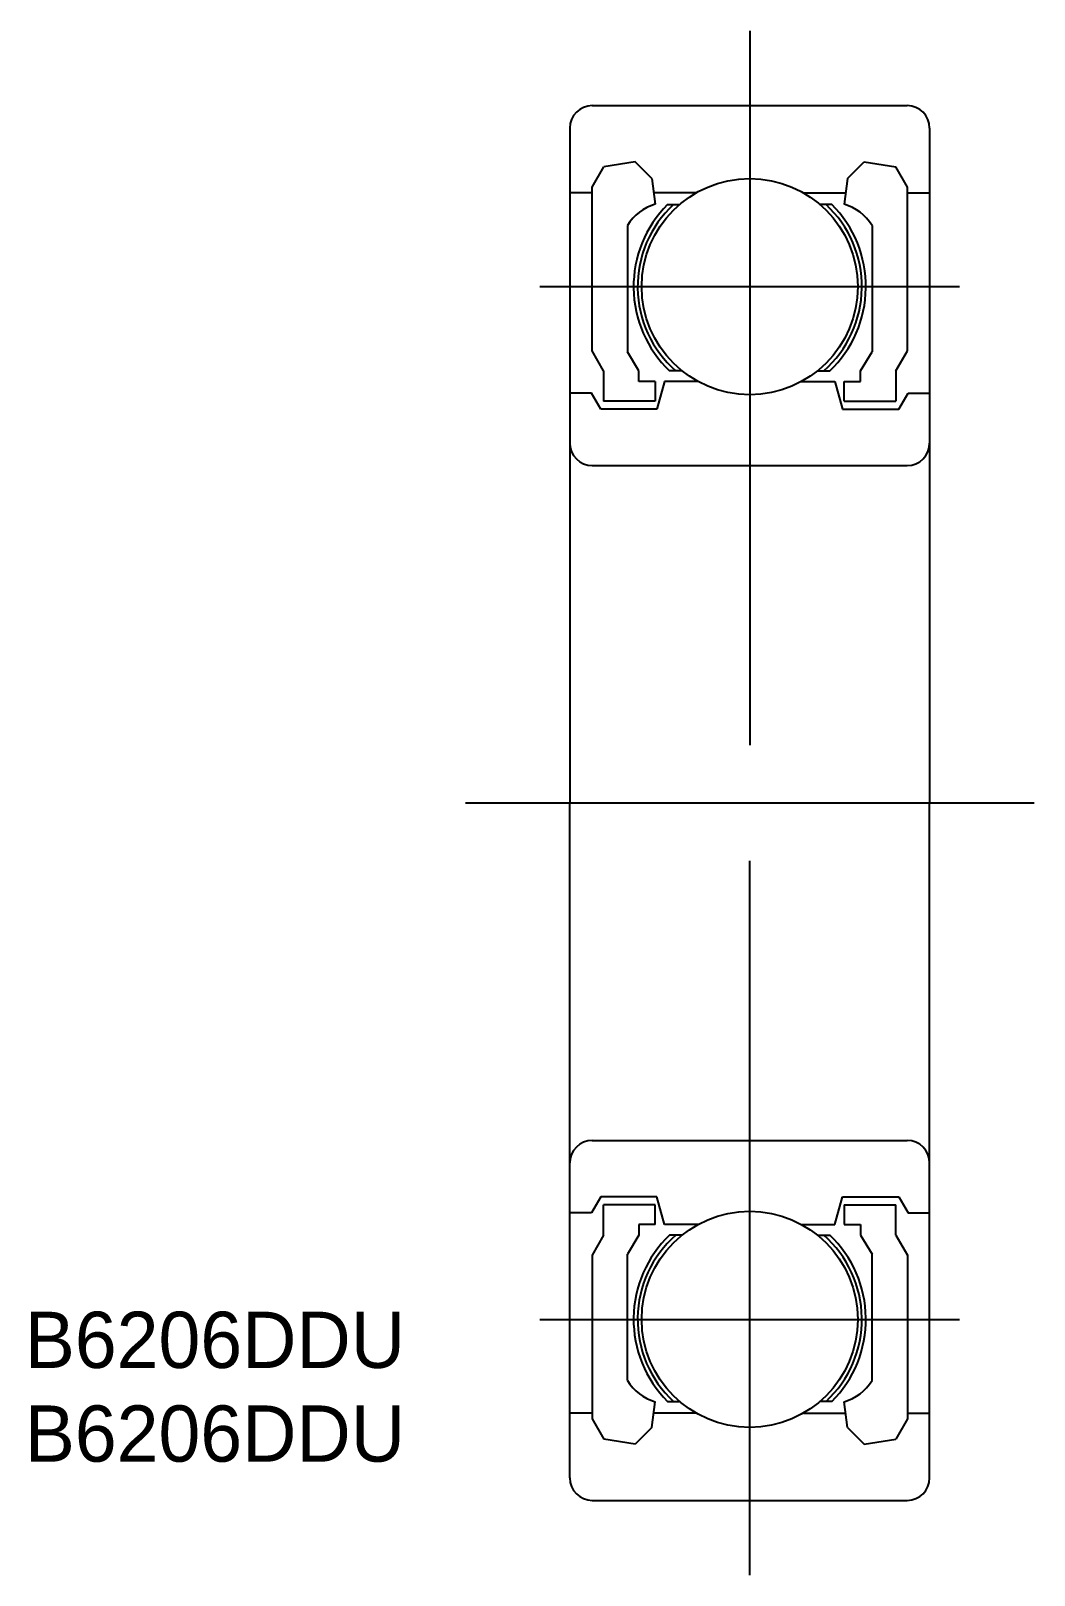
# Model space of a CAD drawing. Extents: x 724.9 to 769.5, y 591.9 to 660.5.
import ezdxf

# ---------------------------------------------------------------- set-up
doc = ezdxf.new("R2010")
doc.units = 0
doc.header["$MEASUREMENT"] = 0
doc.linetypes.add('CENTER', pattern=[50.8, 31.75, -6.35, 6.35, -6.35])
doc.layers.get('0').update_dxf_attribs({"linetype": 'CONTINUOUS'})
doc.layers.add('CENTER', color=1, linetype='CENTER')

msp = doc.modelspace()

# ---------------------------------------------------------------- linework, layer by layer
for p, q in [((749.85, 657.192), (763.85, 657.192)), ((753.195, 652.794), (753.729, 652.794)), ((753.195, 652.794), (753.729, 652.794)), ((760.505, 652.794), (759.97, 652.794)), ((760.505, 652.794), (759.97, 652.794)), ((753.841, 645.401), (753.29, 645.401)), ((759.859, 645.401), (760.41, 645.401)), ((754.564, 644.921), (753.067, 644.921)), ((759.136, 644.921), (760.633, 644.921)), ((754.564, 607.463), (753.067, 607.463)), ((753.841, 606.983), (753.29, 606.983)), ((759.136, 607.463), (760.633, 607.463)), ((759.859, 606.983), (760.41, 606.983)), ((753.195, 599.59), (753.729, 599.59)), ((753.195, 599.59), (753.729, 599.59)), ((760.505, 599.59), (759.97, 599.59)), ((760.505, 599.59), (759.97, 599.59)), ((749.85, 595.192), (763.85, 595.192))]:
    msp.add_line(p, q)
at = {"color": 7, "linetype": 'Continuous'}
for p, q in [((748.85, 656.192), (748.85, 626.192)), ((764.85, 656.192), (764.85, 626.192)), ((749.84, 653.566), (750.358, 654.464)), ((751.762, 654.692), (750.358, 654.464)), ((752.497, 653.957), (751.762, 654.692)), ((761.203, 653.957), (761.938, 654.692)), ((761.938, 654.692), (763.342, 654.464)), ((763.86, 653.566), (763.342, 654.464)), ((749.84, 646.298), (749.84, 653.566)), ((752.497, 653.957), (752.644, 652.804)), ((761.203, 653.957), (761.056, 652.804)), ((763.86, 646.298), (763.86, 653.566)), ((749.84, 653.309), (748.85, 653.309)), ((754.46, 653.309), (752.58, 653.309)), ((759.24, 653.309), (761.12, 653.309)), ((763.86, 653.309), (764.85, 653.309)), ((751.413, 651.868), (751.413, 646.246)), ((762.287, 651.868), (762.287, 646.246)), ((750.352, 645.401), (749.84, 646.298)), ((751.925, 645.401), (751.413, 646.246)), ((761.775, 645.401), (762.287, 646.246)), ((763.348, 645.401), (763.86, 646.298)), ((750.352, 645.401), (750.352, 644.052)), ((751.925, 644.921), (751.925, 645.401)), ((761.775, 644.921), (761.775, 645.401)), ((763.348, 645.401), (763.348, 644.052)), ((752.646, 644.921), (751.925, 644.921)), ((752.646, 644.921), (752.646, 644.052)), ((753.067, 644.921), (752.722, 643.692)), ((760.633, 644.921), (760.978, 643.692)), ((761.054, 644.052), (761.054, 644.921)), ((761.054, 644.921), (761.775, 644.921)), ((749.81, 644.413), (748.85, 644.413)), ((750.226, 643.692), (749.81, 644.413)), ((752.646, 644.052), (750.352, 644.052)), ((761.054, 644.052), (763.348, 644.052)), ((763.474, 643.692), (763.89, 644.413)), ((763.89, 644.413), (764.85, 644.413)), ((752.722, 643.692), (750.226, 643.692)), ((760.978, 643.692), (763.474, 643.692)), ((749.85, 641.192), (763.85, 641.192)), ((748.85, 596.192), (748.85, 626.192)), ((764.85, 596.192), (764.85, 626.192)), ((749.85, 611.192), (763.85, 611.192)), ((750.226, 608.692), (749.81, 607.971)), ((752.722, 608.692), (750.226, 608.692)), ((750.352, 606.983), (750.352, 608.331)), ((752.646, 608.331), (750.352, 608.331)), ((752.646, 607.463), (752.646, 608.331)), ((753.067, 607.463), (752.722, 608.692)), ((760.633, 607.463), (760.978, 608.692)), ((760.978, 608.692), (763.474, 608.692)), ((761.054, 608.331), (763.348, 608.331)), ((761.054, 608.331), (761.054, 607.463)), ((763.348, 606.983), (763.348, 608.331)), ((763.474, 608.692), (763.89, 607.971)), ((749.81, 607.971), (748.85, 607.971)), ((763.89, 607.971), (764.85, 607.971)), ((750.352, 606.983), (749.84, 606.086)), ((751.925, 606.983), (751.413, 606.138)), ((751.925, 607.463), (751.925, 606.983)), ((752.646, 607.463), (751.925, 607.463)), ((761.054, 607.463), (761.775, 607.463)), ((761.775, 607.463), (761.775, 606.983)), ((761.775, 606.983), (762.287, 606.138)), ((763.348, 606.983), (763.86, 606.086)), ((751.413, 600.516), (751.413, 606.138)), ((762.287, 600.516), (762.287, 606.138)), ((749.84, 606.086), (749.84, 598.817)), ((763.86, 606.086), (763.86, 598.817)), ((752.497, 598.426), (752.644, 599.579)), ((761.203, 598.426), (761.056, 599.579)), ((749.84, 599.075), (748.85, 599.075)), ((749.84, 598.817), (750.358, 597.92)), ((754.46, 599.075), (752.58, 599.075)), ((759.24, 599.075), (761.12, 599.075)), ((763.86, 598.817), (763.342, 597.92)), ((763.86, 599.075), (764.85, 599.075)), ((751.762, 597.692), (750.358, 597.92)), ((752.497, 598.426), (751.762, 597.692)), ((761.203, 598.426), (761.938, 597.692)), ((761.938, 597.692), (763.342, 597.92))]:
    msp.add_line(p, q, dxfattribs=at)
for centre in [(756.85, 649.144), (756.85, 603.24)]:
    msp.add_circle(centre, 4.802, dxfattribs=at)
for centre, radius, start, end in [((749.85, 656.192), 1, 90, 180), ((763.85, 656.192), 1, 0, 90), ((753.251, 650.729), 2.162, 106.26445, 148.21928), ((756.85, 649.144), 5.165, 135.04128, 226.43239), ((756.85, 649.144), 4.984, 132.91514, 228.67555), ((756.85, 649.144), 4.984, 311.32445, 47.08486), ((756.85, 649.144), 5.165, 313.56761, 44.95872), ((760.449, 650.729), 2.162, 31.78072, 73.73555), ((749.85, 642.192), 1, 180, 270), ((763.85, 642.192), 1, 270, 0), ((749.85, 610.192), 1, 90, 180), ((763.85, 610.192), 1, 360, 90), ((756.85, 603.24), 5.165, 133.56761, 224.95872), ((756.85, 603.24), 4.984, 131.32445, 227.08486), ((756.85, 603.24), 4.984, 312.91514, 48.67555), ((756.85, 603.24), 5.165, 315.04128, 46.43239), ((753.251, 601.655), 2.162, 211.78072, 253.73555), ((760.449, 601.655), 2.162, 286.26445, 328.21928), ((749.85, 596.192), 1, 180, 270), ((763.85, 596.192), 1, 270, 0)]:
    msp.add_arc(centre, radius, start, end, dxfattribs=at)
at = {"layer": 'CENTER', "color": 1, "linetype": 'CENTER'}
for p, q in [((756.85, 660.513), (756.85, 626.192)), ((747.517, 649.144), (766.183, 649.144)), ((744.206, 626.192), (769.494, 626.192)), ((756.85, 591.87), (756.85, 626.192)), ((747.517, 603.24), (766.183, 603.24))]:
    msp.add_line(p, q, dxfattribs=at)

# ---------------------------------------------------------------- texts
at = {"color": 7, "linetype": 'Continuous'}
for p in [(724.615, 601.079), (724.615, 596.913)]:
    msp.add_text('B6206DDU', height=2.5, dxfattribs=at).set_placement(p)

doc.saveas('drawing.dxf')
